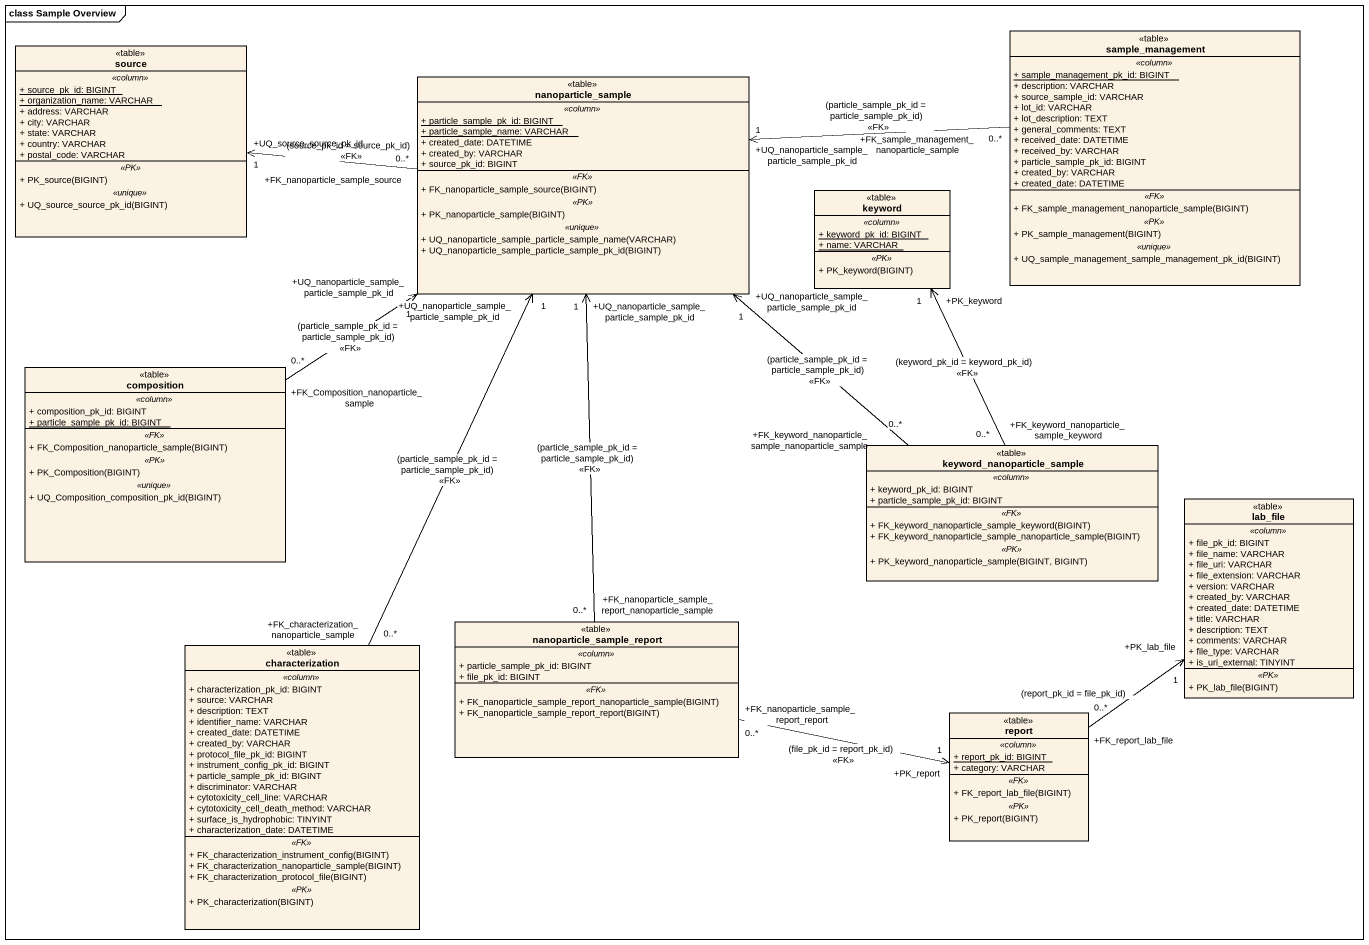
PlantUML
@startuml
mainframe class Sample Overview
hide circle
hide empty members
skinparam classAttributeIconSize 0
class source <<table>> {
  .. <<column>> ..
  {static} + source_pk_id: BIGINT
  {static} + organization_name: VARCHAR
  + address: VARCHAR
  + city: VARCHAR
  + state: VARCHAR
  + country: VARCHAR
  + postal_code: VARCHAR
  .. <<PK>> ..
  + PK_source(BIGINT)
  .. <<unique>> ..
  + UQ_source_source_pk_id(BIGINT)
}
class sample_management <<table>> {
  .. <<column>> ..
  {static} + sample_management_pk_id: BIGINT
  + description: VARCHAR
  + source_sample_id: VARCHAR
  + lot_id: VARCHAR
  + lot_description: TEXT
  + general_comments: TEXT
  + received_date: DATETIME
  + received_by: VARCHAR
  + particle_sample_pk_id: BIGINT
  + created_by: VARCHAR
  + created_date: DATETIME
  .. <<FK>> ..
  + FK_sample_management_nanoparticle_sample(BIGINT)
  .. <<PK>> ..
  + PK_sample_management(BIGINT)
  .. <<unique>> ..
  + UQ_sample_management_sample_management_pk_id(BIGINT)
}
class nanoparticle_sample <<table>> {
  .. <<column>> ..
  {static} + particle_sample_pk_id: BIGINT
  {static} + particle_sample_name: VARCHAR
  + created_date: DATETIME
  + created_by: VARCHAR
  + source_pk_id: BIGINT
  .. <<FK>> ..
  + FK_nanoparticle_sample_source(BIGINT)
  .. <<PK>> ..
  + PK_nanoparticle_sample(BIGINT)
  .. <<unique>> ..
  + UQ_nanoparticle_sample_particle_sample_name(VARCHAR)
  + UQ_nanoparticle_sample_particle_sample_pk_id(BIGINT)
}
class keyword <<table>> {
  .. <<column>> ..
  {static} + keyword_pk_id: BIGINT
  {static} + name: VARCHAR
  .. <<PK>> ..
  + PK_keyword(BIGINT)
}
class composition <<table>> {
  .. <<column>> ..
  + composition_pk_id: BIGINT
  {static} + particle_sample_pk_id: BIGINT
  .. <<FK>> ..
  + FK_Composition_nanoparticle_sample(BIGINT)
  .. <<PK>> ..
  + PK_Composition(BIGINT)
  .. <<unique>> ..
  + UQ_Composition_composition_pk_id(BIGINT)
}
class keyword_nanoparticle_sample <<table>> {
  .. <<column>> ..
  + keyword_pk_id: BIGINT
  + particle_sample_pk_id: BIGINT
  .. <<FK>> ..
  + FK_keyword_nanoparticle_sample_keyword(BIGINT)
  + FK_keyword_nanoparticle_sample_nanoparticle_sample(BIGINT)
  .. <<PK>> ..
  + PK_keyword_nanoparticle_sample(BIGINT, BIGINT)
}
class lab_file <<table>> {
  .. <<column>> ..
  + file_pk_id: BIGINT
  + file_name: VARCHAR
  + file_uri: VARCHAR
  + file_extension: VARCHAR
  + version: VARCHAR
  + created_by: VARCHAR
  + created_date: DATETIME
  + title: VARCHAR
  + description: TEXT
  + comments: VARCHAR
  + file_type: VARCHAR
  + is_uri_external: TINYINT
  .. <<PK>> ..
  + PK_lab_file(BIGINT)
}
class nanoparticle_sample_report <<table>> {
  .. <<column>> ..
  + particle_sample_pk_id: BIGINT
  + file_pk_id: BIGINT
  .. <<FK>> ..
  + FK_nanoparticle_sample_report_nanoparticle_sample(BIGINT)
  + FK_nanoparticle_sample_report_report(BIGINT)
}
class characterization <<table>> {
  .. <<column>> ..
  + characterization_pk_id: BIGINT
  + source: VARCHAR
  + description: TEXT
  + identifier_name: VARCHAR
  + created_date: DATETIME
  + created_by: VARCHAR
  + protocol_file_pk_id: BIGINT
  + instrument_config_pk_id: BIGINT
  + particle_sample_pk_id: BIGINT
  + discriminator: VARCHAR
  + cytotoxicity_cell_line: VARCHAR
  + cytotoxicity_cell_death_method: VARCHAR
  + surface_is_hydrophobic: TINYINT
  + characterization_date: DATETIME
  .. <<FK>> ..
  + FK_characterization_instrument_config(BIGINT)
  + FK_characterization_nanoparticle_sample(BIGINT)
  + FK_characterization_protocol_file(BIGINT)
  .. <<PK>> ..
  + PK_characterization(BIGINT)
}
class report <<table>> {
  .. <<column>> ..
  {static} + report_pk_id: BIGINT
  + category: VARCHAR
  .. <<FK>> ..
  + FK_report_lab_file(BIGINT)
  .. <<PK>> ..
  + PK_report(BIGINT)
}
sample_management "+FK_sample_management_nanoparticle_sample\n0..*" -left-> "+UQ_nanoparticle_sample_particle_sample_pk_id\n1" nanoparticle_sample : (particle_sample_pk_id = particle_sample_pk_id)\n<<FK>>
nanoparticle_sample "+FK_nanoparticle_sample_source\n0..*" -left-> "+UQ_source_source_pk_id\n1" source : (source_pk_id = source_pk_id)\n<<FK>>
composition "+FK_Composition_nanoparticle_sample\n0..*" -up-> "+UQ_nanoparticle_sample_particle_sample_pk_id\n1" nanoparticle_sample : (particle_sample_pk_id = particle_sample_pk_id)\n<<FK>>
keyword_nanoparticle_sample "+FK_keyword_nanoparticle_sample_nanoparticle_sample\n0..*" -up-> "+UQ_nanoparticle_sample_particle_sample_pk_id\n1" nanoparticle_sample : (particle_sample_pk_id = particle_sample_pk_id)\n<<FK>>
keyword_nanoparticle_sample "+FK_keyword_nanoparticle_sample_keyword\n0..*" -up-> "+PK_keyword\n1" keyword : (keyword_pk_id = keyword_pk_id)\n<<FK>>
nanoparticle_sample_report "+FK_nanoparticle_sample_report_nanoparticle_sample\n0..*" -up-> "+UQ_nanoparticle_sample_particle_sample_pk_id\n1" nanoparticle_sample : (particle_sample_pk_id = particle_sample_pk_id)\n<<FK>>
nanoparticle_sample_report "+FK_nanoparticle_sample_report_report\n0..*" -right-> "+PK_report\n1" report : (file_pk_id = report_pk_id)\n<<FK>>
characterization "+FK_characterization_nanoparticle_sample\n0..*" -up-> "+UQ_nanoparticle_sample_particle_sample_pk_id\n1" nanoparticle_sample : (particle_sample_pk_id = particle_sample_pk_id)\n<<FK>>
report "+FK_report_lab_file\n0..*" -up-> "+PK_lab_file\n1" lab_file : (report_pk_id = file_pk_id)
@enduml
